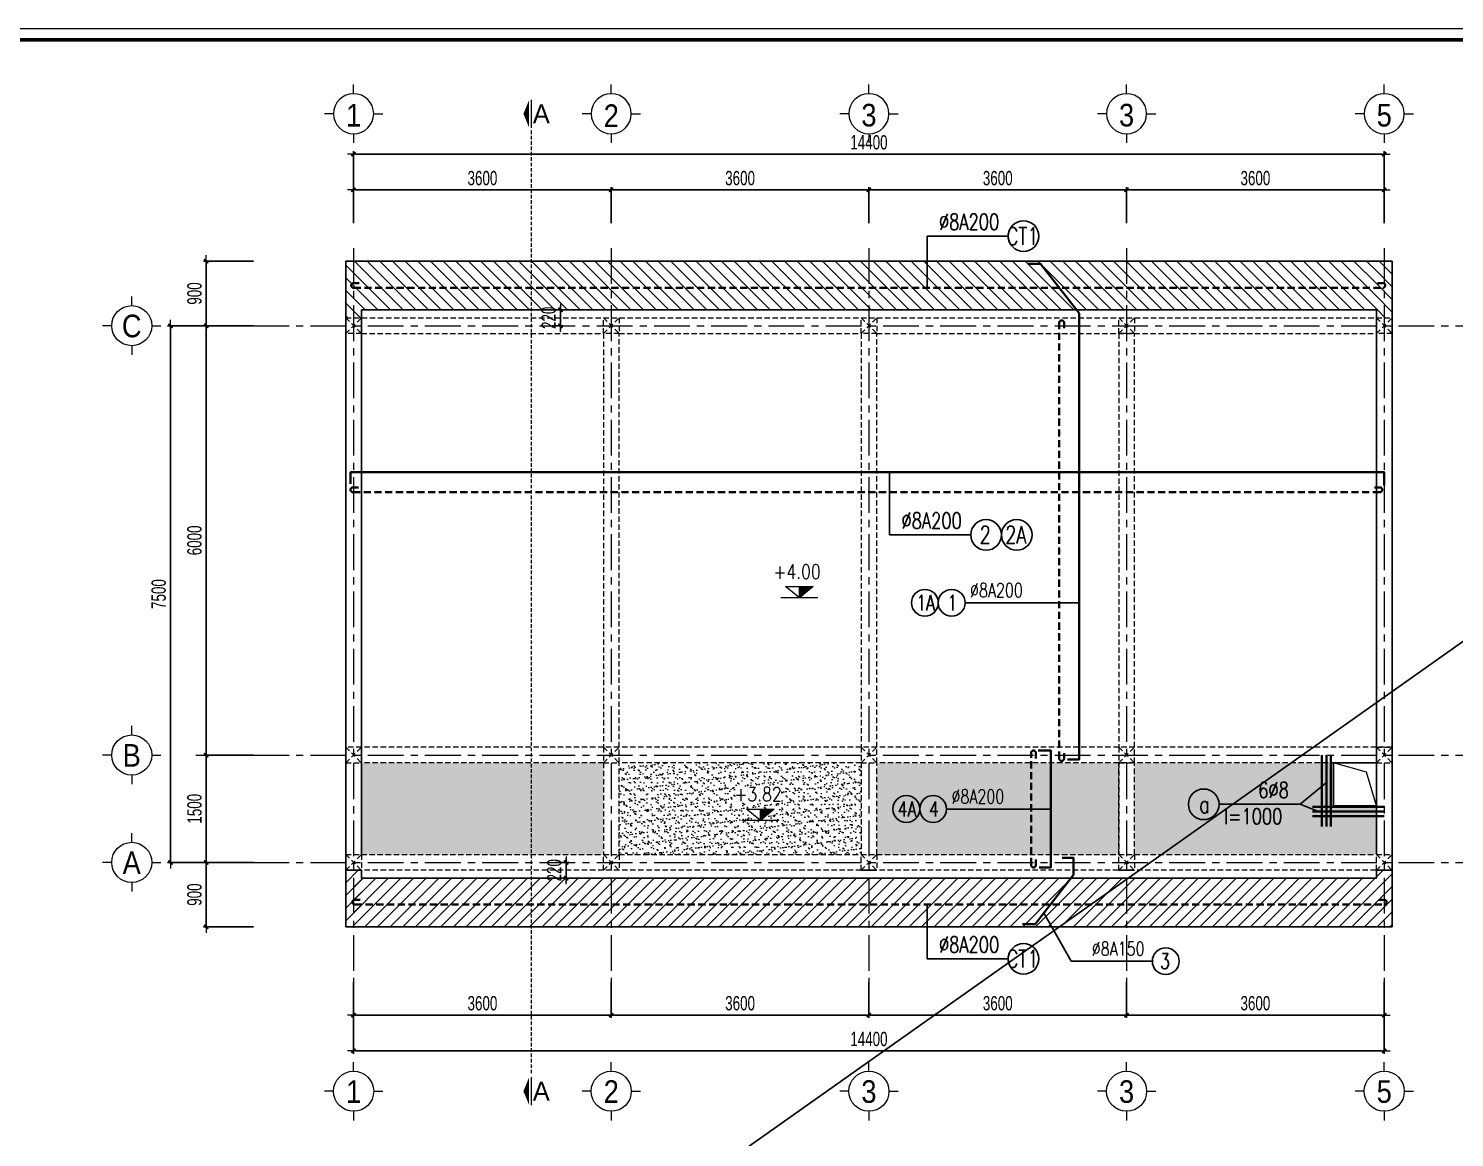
# Model space of a CAD drawing. Header units: millimetres. Extents: x -295047 to 263296, y -724756 to -308748.
# Drawn here: x 144 to 20067, y -360102 to -344605 of the extents above; entities that cross this region are included whole.
import ezdxf
from ezdxf.enums import TextEntityAlignment as Align

# ---------------------------------------------------------------- set-up
doc = ezdxf.new("R2010")
doc.units = ezdxf.units.MM
doc.header["$MEASUREMENT"] = 0
doc.header["$PDMODE"] = 32
for name, pattern in [('CENTERX2', [4, 2.5, -0.5, 0.5, -0.5]), ('DASHDOT', [1, 0.5, -0.25, 0, -0.25]), ('HIDDEN', [0.375, 0.25, -0.125])]:
    doc.linetypes.add(name, pattern=pattern)
doc.layers.get('Defpoints').update_dxf_attribs({"color": 1})
doc.layers.add('KCS_Plotter', color=11, linetype='Continuous', plot=False)
for name, color, linetype, lineweight in [('Khungten_LCDI', 7, 'Continuous', 5), ('LC Dim', 8, 'Continuous', 18), ('LC Hatch', 252, 'Continuous', 9), ('LC ISO', 153, 'Continuous', 13), ('LC Khac', 4, 'Continuous', 9), ('LC MANH DUT', 35, 'HIDDEN', 5), ('LC Net dam2', 6, 'Continuous', 40), ('LC Net manh', 219, 'Continuous', 5), ('LC Net thay', 7, 'Continuous', 25), ('LC Net truc', 79, 'DASHDOT', 13), ('LC Text1', 3, 'Continuous', 20), ('LC Text2', 7, 'Continuous', 25)]:
    doc.layers.add(name, color=color, linetype=linetype, lineweight=lineweight)
doc.styles.add('HOATBIF', font='hoatbif.shx', dxfattribs={"width": 0.7})
doc.styles.add('Khungten', font='VHAVAN.TTF', dxfattribs={"width": 0.9, "height": 5000})
doc.styles.add('LC 1', font='VHAVANB.TTF')
doc.styles.add('LC 3', font='vnsimli.shx', dxfattribs={"width": 0.75})
doc.styles.add('T1', font='Vnsimli.shx', dxfattribs={"width": 0.8})
doc.styles.add('Title', font='VHBLACK.TTF', dxfattribs={"width": 0.8})
doc.dimstyles.new('DIM CHUAN', dxfattribs={"dimscale": 60, "dimtxt": 2.5, "dimasz": 0.35, "dimexe": 0.5, "dimexo": 0, "dimgap": 0.8, "dimtad": 1, "dimdec": 0, "dimzin": 0, "dimdsep": 46, "dimtxsty": 'HOATBIF', "dimblk1": 'DOT', "dimblk2": 'DOT', "dimsah": 1, "dimcen": -1, "dimdle": 1, "dimclrd": 256, "dimclre": 256, "dimclrt": 4, "dimadec": 3, "dimazin": 2, "dimtfac": 0.333333, "dimtdec": 0, "dimtix": 1, "dimtmove": 2, "dimatfit": 3, "dimldrblk": 'DOT', "dimfxl": 1, "dimtvp": 0.833333, "dimtolj": 1, "dimtzin": 0, "dimarcsym": 0})
pattern_1 = [(45, (21000, 1e-10), (-88.388348, 88.388348), [])]
pattern_2 = [(135, (21000, 1e-10), (-88.388348, -88.388348), [])]
pattern_3 = [(37.5, (0, 0), (-3.779601, 115.609426), [0, -91.2, 0, -102, 0, -97.5]), (7.5, (0, 0), (106.1866, 169.328764), [0, -49.2, 0, -82.2, 0, -31.5]), (327.5, (-73.8, 0), (186.848512, 0.339543), [0, -30, 0, -108, 0, -141]), (317.5, (-73.8, 0), (180.367596, 52.660534), [0, -15, 0, -70.8, 0, -81])]

# ---------------------------------------------------------------- blocks, each defined once
blk = doc.blocks.new('lcdi KC')
at = {"layer": 'Defpoints', "lineweight": 0}
blk.add_lwpolyline([(-1200, -14850), (-1200, 14850), (40800, 14850), (40800, -14850)], close=True, dxfattribs=at)
at = {"layer": 'Khungten_LCDI', "color": 5, "lineweight": 60}
blk.add_lwpolyline([(0, -14650), (0, 14650), (40600, 14650), (40600, -14650)], close=True, dxfattribs=at)
at = {"color": 7, "style": 'Khungten', "width": 0.8}
for tag, p in [('REVISION', (39499, -10746)), ('NGAYHT', (39546, -11609))]:
    blk.add_attdef(tag, text='', height=200, dxfattribs=at).set_placement(p, align=Align.CENTER)
at = {"layer": 'LC Text1', "style": 'Title', "width": 1.485915}
for tag, p, p2 in [('TENBANVE1', (36913, -8886), (40339, -8886)), ('TENBANVE2', (36913, -9562), (40339, -9562))]:
    blk.add_attdef(tag, text='', height=250, dxfattribs=at).set_placement(p, p2, align=Align.FIT)
at = {"layer": 'LC Text1', "style": 'Title', "width": 0.7}
blk.add_attdef('SOBANVE', text='', height=250, dxfattribs=at).set_placement((39562, -13896), align=Align.CENTER)
blk = doc.blocks.new('DOT')
at = {"layer": 'LC Dim'}
blk.add_line((-3, 0), (3, 0), dxfattribs=at)
at = {"layer": 'LC Dim', "color": 4}
blk.add_line((-1, -1), (1, 1), dxfattribs=at)
blk.add_lwpolyline([(0.5, 1), (-1, -0.5), (-0.5, -1), (1, 0.5)], close=True, dxfattribs=at)
blk = doc.blocks.new('*D309')
at = {"layer": 'Defpoints', "color": 0, "ltscale": 2, "transparency": 16777216}
for p in [(4686, -357925), (19086, -357925), (19086, -358891)]:
    blk.add_point(p, dxfattribs=at)
at = {"layer": 'LC Dim', "lineweight": -2, "ltscale": 2, "transparency": 16777216}
for p, q in [((4686, -357925), (4686, -358931)), ((19086, -357925), (19086, -358931)), ((4714, -358891), (19058, -358891))]:
    blk.add_line(p, q, dxfattribs=at)
at = {"layer": 'LC Dim', "lineweight": -2, "ltscale": 2, "transparency": 16777216, "xscale": 28, "yscale": 28, "zscale": 28, "rotation": 180}
blk.add_blockref('DOT', (4686, -358891), dxfattribs=at)
at = {"layer": 'LC Dim', "lineweight": -2, "ltscale": 2, "transparency": 16777216, "xscale": 28, "yscale": 28, "zscale": 28}
blk.add_blockref('DOT', (19086, -358891), dxfattribs=at)
at = {"layer": 'LC Dim', "color": 4, "ltscale": 2, "transparency": 16777216, "insert": (11886, -358727), "char_height": 200, "attachment_point": 5, "style": 'HOATBIF'}
blk.add_mtext('\\A1;14400', dxfattribs=at)
blk = doc.blocks.new('_Dot')
at = {"color": 0, "linetype": 'ByBlock', "lineweight": -2}
blk.add_line((-0.5, 0), (-1, 0), dxfattribs=at)
at = {"color": 0, "linetype": 'ByBlock', "const_width": 0.5}
blk.add_lwpolyline([(-0.25, 0, 1), (0.25, 0, 1)], format="xyb", close=True, dxfattribs=at)
blk = doc.blocks.new('*D290')
at = {"layer": 'Defpoints', "color": 0, "ltscale": 2, "transparency": 16777216}
for p in [(2127, -348758), (2599, -348758), (2599, -356258)]:
    blk.add_point(p, dxfattribs=at)
at = {"layer": 'LC Dim', "lineweight": -2, "ltscale": 2, "transparency": 16777216}
for p, q in [((2599, -348758), (2087, -348758)), ((2127, -356230), (2127, -348786)), ((2599, -356258), (2087, -356258))]:
    blk.add_line(p, q, dxfattribs=at)
at = {"layer": 'LC Dim', "lineweight": -2, "ltscale": 2, "transparency": 16777216, "xscale": 28, "yscale": 28, "zscale": 28}
for p, rotation in [((2127, -348758), 90), ((2127, -356258), 270)]:
    blk.add_blockref('DOT', p, dxfattribs=dict(at, rotation=rotation))
at = {"layer": 'LC Dim', "color": 4, "ltscale": 2, "transparency": 16777216, "insert": (1963, -352508), "char_height": 200, "attachment_point": 5, "rotation": 90, "style": 'HOATBIF'}
blk.add_mtext('\\A1;7500', dxfattribs=at)
blk = doc.blocks.new('TTRUC')
at = {"layer": 'LC ISO'}
for p, q in [((0, 6.95), (0, 10.13)), ((-6.95, 0), (-10.13, 0)), ((6.95, 0), (10.13, 0)), ((0, -6.95), (0, -10.13))]:
    blk.add_line(p, q, dxfattribs=at)
at = {"layer": 'LC Net manh'}
blk.add_circle((0, 0), 6.95, dxfattribs=at)
blk = doc.blocks.new('Caodo1')
at = {"layer": 'LC Text1'}
blk.add_hatch(color=256, dxfattribs=at).paths.add_polyline_path([(0, 200), (0, 0), (243, 200)])
for p, q in [((324, 0), (-324, 0)), ((0, 0), (0, 200))]:
    blk.add_line(p, q, dxfattribs=at)
blk.add_lwpolyline([(-243, 200), (243, 200), (0, 0), (0, 0)], close=True, dxfattribs=at)
at = {"layer": 'LC Text1', "style": 'T1', "width": 0.8}
blk.add_attdef('%%P0,00', text='', height=250, dxfattribs=at).set_placement((-39, 460), align=Align.MIDDLE_CENTER)
blk = doc.blocks.new('*D291')
at = {"layer": 'Defpoints', "color": 0, "ltscale": 2, "transparency": 16777216}
for p in [(4686, -357925), (8286, -357925), (8286, -358391)]:
    blk.add_point(p, dxfattribs=at)
at = {"layer": 'LC Dim', "lineweight": -2, "ltscale": 2, "transparency": 16777216}
for p, q in [((4686, -357925), (4686, -358431)), ((8286, -357925), (8286, -358431)), ((4714, -358391), (8258, -358391))]:
    blk.add_line(p, q, dxfattribs=at)
at = {"layer": 'LC Dim', "lineweight": -2, "ltscale": 2, "transparency": 16777216, "xscale": 28, "yscale": 28, "zscale": 28, "rotation": 180}
blk.add_blockref('DOT', (4686, -358391), dxfattribs=at)
at = {"layer": 'LC Dim', "lineweight": -2, "ltscale": 2, "transparency": 16777216, "xscale": 28, "yscale": 28, "zscale": 28}
blk.add_blockref('DOT', (8286, -358391), dxfattribs=at)
at = {"layer": 'LC Dim', "color": 4, "ltscale": 2, "transparency": 16777216, "insert": (6486, -358227), "char_height": 200, "attachment_point": 5, "style": 'HOATBIF'}
blk.add_mtext('\\A1;3600', dxfattribs=at)
blk = doc.blocks.new('*D292')
at = {"layer": 'Defpoints', "color": 0, "ltscale": 2, "transparency": 16777216}
for p in [(8286, -357925), (11886, -357925), (11886, -358391)]:
    blk.add_point(p, dxfattribs=at)
at = {"layer": 'LC Dim', "lineweight": -2, "ltscale": 2, "transparency": 16777216}
for p, q in [((8286, -357925), (8286, -358431)), ((11886, -357925), (11886, -358431)), ((8314, -358391), (11858, -358391))]:
    blk.add_line(p, q, dxfattribs=at)
at = {"layer": 'LC Dim', "lineweight": -2, "ltscale": 2, "transparency": 16777216, "xscale": 28, "yscale": 28, "zscale": 28, "rotation": 180}
blk.add_blockref('DOT', (8286, -358391), dxfattribs=at)
at = {"layer": 'LC Dim', "lineweight": -2, "ltscale": 2, "transparency": 16777216, "xscale": 28, "yscale": 28, "zscale": 28}
blk.add_blockref('DOT', (11886, -358391), dxfattribs=at)
at = {"layer": 'LC Dim', "color": 4, "ltscale": 2, "transparency": 16777216, "insert": (10086, -358227), "char_height": 200, "attachment_point": 5, "style": 'HOATBIF'}
blk.add_mtext('\\A1;3600', dxfattribs=at)
blk = doc.blocks.new('*D293')
at = {"layer": 'Defpoints', "color": 0, "ltscale": 2, "transparency": 16777216}
for p in [(11886, -357925), (15486, -357925), (15486, -358391)]:
    blk.add_point(p, dxfattribs=at)
at = {"layer": 'LC Dim', "lineweight": -2, "ltscale": 2, "transparency": 16777216}
for p, q in [((11886, -357925), (11886, -358431)), ((15486, -357925), (15486, -358431)), ((11914, -358391), (15458, -358391))]:
    blk.add_line(p, q, dxfattribs=at)
at = {"layer": 'LC Dim', "lineweight": -2, "ltscale": 2, "transparency": 16777216, "xscale": 28, "yscale": 28, "zscale": 28, "rotation": 180}
blk.add_blockref('DOT', (11886, -358391), dxfattribs=at)
at = {"layer": 'LC Dim', "lineweight": -2, "ltscale": 2, "transparency": 16777216, "xscale": 28, "yscale": 28, "zscale": 28}
blk.add_blockref('DOT', (15486, -358391), dxfattribs=at)
at = {"layer": 'LC Dim', "color": 4, "ltscale": 2, "transparency": 16777216, "insert": (13686, -358227), "char_height": 200, "attachment_point": 5, "style": 'HOATBIF'}
blk.add_mtext('\\A1;3600', dxfattribs=at)
blk = doc.blocks.new('*D294')
at = {"layer": 'Defpoints', "color": 0, "ltscale": 2, "transparency": 16777216}
for p in [(2627, -348758), (3285, -348758), (3285, -354758)]:
    blk.add_point(p, dxfattribs=at)
at = {"layer": 'LC Dim', "lineweight": -2, "ltscale": 2, "transparency": 16777216}
for p, q in [((3285, -348758), (2587, -348758)), ((2627, -354730), (2627, -348786)), ((3285, -354758), (2587, -354758))]:
    blk.add_line(p, q, dxfattribs=at)
at = {"layer": 'LC Dim', "lineweight": -2, "ltscale": 2, "transparency": 16777216, "xscale": 28, "yscale": 28, "zscale": 28}
for p, rotation in [((2627, -348758), 90), ((2627, -354758), 270)]:
    blk.add_blockref('DOT', p, dxfattribs=dict(at, rotation=rotation))
at = {"layer": 'LC Dim', "color": 4, "ltscale": 2, "transparency": 16777216, "insert": (2463, -351758), "char_height": 200, "attachment_point": 5, "rotation": 90, "style": 'HOATBIF'}
blk.add_mtext('\\A1;6000', dxfattribs=at)
blk = doc.blocks.new('*D295')
at = {"layer": 'Defpoints', "color": 0, "ltscale": 2, "transparency": 16777216}
for p in [(3285, -354758), (2627, -356258), (3285, -356258)]:
    blk.add_point(p, dxfattribs=at)
at = {"layer": 'LC Dim', "lineweight": -2, "ltscale": 2, "transparency": 16777216}
for p, q in [((3285, -354758), (2587, -354758)), ((2627, -354786), (2627, -356230)), ((3285, -356258), (2587, -356258))]:
    blk.add_line(p, q, dxfattribs=at)
at = {"layer": 'LC Dim', "lineweight": -2, "ltscale": 2, "transparency": 16777216, "xscale": 28, "yscale": 28, "zscale": 28}
for p, rotation in [((2627, -354758), 90), ((2627, -356258), 270)]:
    blk.add_blockref('DOT', p, dxfattribs=dict(at, rotation=rotation))
at = {"layer": 'LC Dim', "color": 4, "ltscale": 2, "transparency": 16777216, "insert": (2463, -355508), "char_height": 200, "attachment_point": 5, "rotation": 90, "style": 'HOATBIF'}
blk.add_mtext('\\A1;1500', dxfattribs=at)
blk = doc.blocks.new('*D298')
at = {"layer": 'Defpoints', "color": 0, "ltscale": 2, "transparency": 16777216}
for p in [(2627, -347858), (3285, -347858), (3285, -348758)]:
    blk.add_point(p, dxfattribs=at)
at = {"layer": 'LC Dim', "lineweight": -2, "ltscale": 2, "transparency": 16777216}
for p, q in [((3285, -347858), (2587, -347858)), ((2627, -348730), (2627, -347886)), ((3285, -348758), (2587, -348758))]:
    blk.add_line(p, q, dxfattribs=at)
at = {"layer": 'LC Dim', "lineweight": -2, "ltscale": 2, "transparency": 16777216, "xscale": 28, "yscale": 28, "zscale": 28}
for p, rotation in [((2627, -347858), 90), ((2627, -348758), 270)]:
    blk.add_blockref('DOT', p, dxfattribs=dict(at, rotation=rotation))
at = {"layer": 'LC Dim', "color": 4, "ltscale": 2, "transparency": 16777216, "insert": (2463, -348308), "char_height": 200, "attachment_point": 5, "rotation": 90, "style": 'HOATBIF'}
blk.add_mtext('\\A1;900', dxfattribs=at)
blk = doc.blocks.new('*D301')
at = {"layer": 'Defpoints', "color": 0, "ltscale": 2, "transparency": 16777216}
for p in [(3285, -356258), (2627, -357158), (3285, -357158)]:
    blk.add_point(p, dxfattribs=at)
at = {"layer": 'LC Dim', "lineweight": -2, "ltscale": 2, "transparency": 16777216}
for p, q in [((3285, -356258), (2587, -356258)), ((2627, -356286), (2627, -357130)), ((3285, -357158), (2587, -357158))]:
    blk.add_line(p, q, dxfattribs=at)
at = {"layer": 'LC Dim', "lineweight": -2, "ltscale": 2, "transparency": 16777216, "xscale": 28, "yscale": 28, "zscale": 28}
for p, rotation in [((2627, -356258), 90), ((2627, -357158), 270)]:
    blk.add_blockref('DOT', p, dxfattribs=dict(at, rotation=rotation))
at = {"layer": 'LC Dim', "color": 4, "ltscale": 2, "transparency": 16777216, "insert": (2463, -356708), "char_height": 200, "attachment_point": 5, "rotation": 90, "style": 'HOATBIF'}
blk.add_mtext('\\A1;900', dxfattribs=at)
blk = doc.blocks.new('*D302')
at = {"layer": 'Defpoints', "color": 0, "ltscale": 2, "transparency": 16777216}
for p in [(19086, -346361), (4686, -347327), (19086, -347327)]:
    blk.add_point(p, dxfattribs=at)
at = {"layer": 'LC Dim', "lineweight": -2, "ltscale": 2, "transparency": 16777216}
for p, q in [((4686, -347327), (4686, -346321)), ((4714, -346361), (19058, -346361)), ((19086, -347327), (19086, -346321))]:
    blk.add_line(p, q, dxfattribs=at)
at = {"layer": 'LC Dim', "lineweight": -2, "ltscale": 2, "transparency": 16777216, "xscale": 28, "yscale": 28, "zscale": 28, "rotation": 180}
blk.add_blockref('DOT', (4686, -346361), dxfattribs=at)
at = {"layer": 'LC Dim', "lineweight": -2, "ltscale": 2, "transparency": 16777216, "xscale": 28, "yscale": 28, "zscale": 28}
blk.add_blockref('DOT', (19086, -346361), dxfattribs=at)
at = {"layer": 'LC Dim', "color": 4, "ltscale": 2, "transparency": 16777216, "insert": (11886, -346197), "char_height": 200, "attachment_point": 5, "style": 'HOATBIF'}
blk.add_mtext('\\A1;14400', dxfattribs=at)
blk = doc.blocks.new('*D303')
at = {"layer": 'Defpoints', "color": 0, "ltscale": 2, "transparency": 16777216}
for p in [(8286, -346861), (4686, -347327), (8286, -347327)]:
    blk.add_point(p, dxfattribs=at)
at = {"layer": 'LC Dim', "lineweight": -2, "ltscale": 2, "transparency": 16777216}
for p, q in [((4686, -347327), (4686, -346821)), ((4714, -346861), (8258, -346861)), ((8286, -347327), (8286, -346821))]:
    blk.add_line(p, q, dxfattribs=at)
at = {"layer": 'LC Dim', "lineweight": -2, "ltscale": 2, "transparency": 16777216, "xscale": 28, "yscale": 28, "zscale": 28, "rotation": 180}
blk.add_blockref('DOT', (4686, -346861), dxfattribs=at)
at = {"layer": 'LC Dim', "lineweight": -2, "ltscale": 2, "transparency": 16777216, "xscale": 28, "yscale": 28, "zscale": 28}
blk.add_blockref('DOT', (8286, -346861), dxfattribs=at)
at = {"layer": 'LC Dim', "color": 4, "ltscale": 2, "transparency": 16777216, "insert": (6486, -346697), "char_height": 200, "attachment_point": 5, "style": 'HOATBIF'}
blk.add_mtext('\\A1;3600', dxfattribs=at)
blk = doc.blocks.new('*D304')
at = {"layer": 'Defpoints', "color": 0, "ltscale": 2, "transparency": 16777216}
for p in [(11886, -346861), (8286, -347327), (11886, -347327)]:
    blk.add_point(p, dxfattribs=at)
at = {"layer": 'LC Dim', "lineweight": -2, "ltscale": 2, "transparency": 16777216}
for p, q in [((8286, -347327), (8286, -346821)), ((8314, -346861), (11858, -346861)), ((11886, -347327), (11886, -346821))]:
    blk.add_line(p, q, dxfattribs=at)
at = {"layer": 'LC Dim', "lineweight": -2, "ltscale": 2, "transparency": 16777216, "xscale": 28, "yscale": 28, "zscale": 28, "rotation": 180}
blk.add_blockref('DOT', (8286, -346861), dxfattribs=at)
at = {"layer": 'LC Dim', "lineweight": -2, "ltscale": 2, "transparency": 16777216, "xscale": 28, "yscale": 28, "zscale": 28}
blk.add_blockref('DOT', (11886, -346861), dxfattribs=at)
at = {"layer": 'LC Dim', "color": 4, "ltscale": 2, "transparency": 16777216, "insert": (10086, -346697), "char_height": 200, "attachment_point": 5, "style": 'HOATBIF'}
blk.add_mtext('\\A1;3600', dxfattribs=at)
blk = doc.blocks.new('*D305')
at = {"layer": 'Defpoints', "color": 0, "ltscale": 2, "transparency": 16777216}
for p in [(15486, -346861), (11886, -347327), (15486, -347327)]:
    blk.add_point(p, dxfattribs=at)
at = {"layer": 'LC Dim', "lineweight": -2, "ltscale": 2, "transparency": 16777216}
for p, q in [((11886, -347327), (11886, -346821)), ((11914, -346861), (15458, -346861)), ((15486, -347327), (15486, -346821))]:
    blk.add_line(p, q, dxfattribs=at)
at = {"layer": 'LC Dim', "lineweight": -2, "ltscale": 2, "transparency": 16777216, "xscale": 28, "yscale": 28, "zscale": 28, "rotation": 180}
blk.add_blockref('DOT', (11886, -346861), dxfattribs=at)
at = {"layer": 'LC Dim', "lineweight": -2, "ltscale": 2, "transparency": 16777216, "xscale": 28, "yscale": 28, "zscale": 28}
blk.add_blockref('DOT', (15486, -346861), dxfattribs=at)
at = {"layer": 'LC Dim', "color": 4, "ltscale": 2, "transparency": 16777216, "insert": (13686, -346697), "char_height": 200, "attachment_point": 5, "style": 'HOATBIF'}
blk.add_mtext('\\A1;3600', dxfattribs=at)
blk = doc.blocks.new('*D286')
at = {"layer": 'Defpoints', "color": 0, "ltscale": 2, "transparency": 16777216}
for p in [(7503, -356258), (7503, -356478), (7654, -356478)]:
    blk.add_point(p, dxfattribs=at)
at = {"layer": 'LC Dim', "lineweight": -2, "ltscale": 2, "transparency": 16777216}
for p, q in [((7654, -356230), (7654, -356202)), ((7503, -356258), (7694, -356258)), ((7654, -356258), (7654, -356478)), ((7503, -356478), (7694, -356478)), ((7654, -356506), (7654, -356534))]:
    blk.add_line(p, q, dxfattribs=at)
at = {"layer": 'LC Dim', "lineweight": -2, "ltscale": 2, "transparency": 16777216, "xscale": 28, "yscale": 28, "zscale": 28}
for p, rotation in [((7654, -356258), 270), ((7654, -356478), 90)]:
    blk.add_blockref('DOT', p, dxfattribs=dict(at, rotation=rotation))
at = {"layer": 'LC Dim', "color": 4, "ltscale": 2, "transparency": 16777216, "insert": (7490, -356368), "char_height": 200, "attachment_point": 5, "rotation": 90, "style": 'HOATBIF'}
blk.add_mtext('\\A1;220', dxfattribs=at)
blk = doc.blocks.new('*D287')
at = {"layer": 'Defpoints', "color": 0, "ltscale": 2, "transparency": 16777216}
for p in [(7459, -348538), (7575, -348538), (7459, -348758)]:
    blk.add_point(p, dxfattribs=at)
at = {"layer": 'LC Dim', "lineweight": -2, "ltscale": 2, "transparency": 16777216}
for p, q in [((7459, -348538), (7615, -348538)), ((7575, -348510), (7575, -348482)), ((7575, -348758), (7575, -348538)), ((7459, -348758), (7615, -348758)), ((7575, -348786), (7575, -348814))]:
    blk.add_line(p, q, dxfattribs=at)
at = {"layer": 'LC Dim', "lineweight": -2, "ltscale": 2, "transparency": 16777216, "xscale": 28, "yscale": 28, "zscale": 28}
for p, rotation in [((7575, -348538), 270), ((7575, -348758), 90)]:
    blk.add_blockref('DOT', p, dxfattribs=dict(at, rotation=rotation))
at = {"layer": 'LC Dim', "color": 4, "ltscale": 2, "transparency": 16777216, "insert": (7411, -348648), "char_height": 200, "attachment_point": 5, "rotation": 90, "style": 'HOATBIF'}
blk.add_mtext('\\A1;220', dxfattribs=at)
blk = doc.blocks.new('*D471')
at = {"layer": 'Defpoints', "color": 0, "ltscale": 2, "transparency": 16777216}
for p in [(15486, -357925), (19086, -357925), (19086, -358391)]:
    blk.add_point(p, dxfattribs=at)
at = {"layer": 'LC Dim', "lineweight": -2, "ltscale": 2, "transparency": 16777216}
for p, q in [((15486, -357925), (15486, -358431)), ((19086, -357925), (19086, -358431)), ((15514, -358391), (19058, -358391))]:
    blk.add_line(p, q, dxfattribs=at)
at = {"layer": 'LC Dim', "lineweight": -2, "ltscale": 2, "transparency": 16777216, "xscale": 28, "yscale": 28, "zscale": 28, "rotation": 180}
blk.add_blockref('DOT', (15486, -358391), dxfattribs=at)
at = {"layer": 'LC Dim', "lineweight": -2, "ltscale": 2, "transparency": 16777216, "xscale": 28, "yscale": 28, "zscale": 28}
blk.add_blockref('DOT', (19086, -358391), dxfattribs=at)
at = {"layer": 'LC Dim', "color": 4, "ltscale": 2, "transparency": 16777216, "insert": (17286, -358227), "char_height": 200, "attachment_point": 5, "style": 'HOATBIF'}
blk.add_mtext('\\A1;3600', dxfattribs=at)
blk = doc.blocks.new('*D470')
at = {"layer": 'Defpoints', "color": 0, "ltscale": 2, "transparency": 16777216}
for p in [(19086, -346861), (15486, -347327), (19086, -347327)]:
    blk.add_point(p, dxfattribs=at)
at = {"layer": 'LC Dim', "lineweight": -2, "ltscale": 2, "transparency": 16777216}
for p, q in [((15486, -347327), (15486, -346821)), ((15514, -346861), (19058, -346861)), ((19086, -347327), (19086, -346821))]:
    blk.add_line(p, q, dxfattribs=at)
at = {"layer": 'LC Dim', "lineweight": -2, "ltscale": 2, "transparency": 16777216, "xscale": 28, "yscale": 28, "zscale": 28, "rotation": 180}
blk.add_blockref('DOT', (15486, -346861), dxfattribs=at)
at = {"layer": 'LC Dim', "lineweight": -2, "ltscale": 2, "transparency": 16777216, "xscale": 28, "yscale": 28, "zscale": 28}
blk.add_blockref('DOT', (19086, -346861), dxfattribs=at)
at = {"layer": 'LC Dim', "color": 4, "ltscale": 2, "transparency": 16777216, "insert": (17286, -346697), "char_height": 200, "attachment_point": 5, "style": 'HOATBIF'}
blk.add_mtext('\\A1;3600', dxfattribs=at)

msp = doc.modelspace()

# ---------------------------------------------------------------- hatches: boundary and pattern name
at = {"layer": 'LC Hatch', "ltscale": 2}
h = msp.add_hatch(dxfattribs=at)
h.set_pattern_fill('ANSI31', color=256, scale=1000, angle=90)
h.set_pattern_definition(pattern_2)
h.paths.add_polyline_path([(4576, -347857.7), (4796, -347857.7), (4796, -348647.7), (4576, -348647.7)])
h = msp.add_hatch(dxfattribs=at)
h.set_pattern_fill('ANSI31', color=256, scale=1000, angle=90)
h.set_pattern_definition(pattern_2)
h.paths.add_polyline_path([(18976, -347857.7), (4576, -347857.7), (4576, -348647.7), (4796, -348537.7), (18976, -348537.7)])
h = msp.add_hatch(dxfattribs=at)
h.set_pattern_fill('ANSI31', color=256, scale=1000, angle=90)
h.set_pattern_definition(pattern_2)
h.paths.add_polyline_path([(19196, -347857.7), (18976, -347857.7), (18976, -348647.7), (19196, -348647.7)])
h = msp.add_hatch(dxfattribs=at)
h.set_pattern_fill('AR-SAND', color=256, scale=60)
h.set_pattern_definition(pattern_3)
h.paths.add_polyline_path([(18376, -354867.7), (15596, -354867.7), (15596, -356147.7), (18976, -356147.7), (18976, -355467.7), (18376, -355467.7)])
h.paths.add_polyline_path([(15376, -354867.7), (11996, -354867.7), (11996, -356147.7), (15376, -356147.7)])
h.paths.add_polyline_path([(7165.4, -354867.7), (4796, -354867.7), (4796, -356147.7), (7165.4, -356147.7)])
h.paths.add_polyline_path([(8176, -354867.7), (7165.4, -354867.7), (7165.4, -356147.7), (8176, -356147.7)])
h = msp.add_hatch(dxfattribs=at)
h.set_pattern_fill('AR-SAND', color=256, scale=60)
h.set_pattern_definition(pattern_3)
h.paths.add_polyline_path([(11776, -354867.7), (8396, -354867.7), (8396, -356147.7), (11776, -356147.7)])
h.paths.add_polyline_path([(10563.9, -355511.9), (10369.2, -355672.1), (10174.5, -355511.9)], flags=16)
h.paths.add_polyline_path([(9945.1, -355454.5), (10730.9, -355454.5), (10730.9, -355154.5), (9945.1, -355154.5)], flags=24)
h = msp.add_hatch(dxfattribs=at)
h.set_pattern_fill('ANSI31', color=256, scale=1000)
h.set_pattern_definition(pattern_1)
h.paths.add_polyline_path([(4576, -356367.7), (4796, -356367.7), (4796, -357157.7), (4576, -357157.7)])
h = msp.add_hatch(dxfattribs=at)
h.set_pattern_fill('ANSI31', color=256, scale=1000)
h.set_pattern_definition(pattern_1)
h.paths.add_polyline_path([(19196, -356367.7), (18976, -356367.7), (18976, -357157.7), (19196, -357157.7)])
h = msp.add_hatch(dxfattribs=at)
h.set_pattern_fill('ANSI31', color=256, scale=1000)
h.set_pattern_definition(pattern_1)
h.paths.add_polyline_path([(18976, -356477.7), (4576, -356477.7), (4576, -357157.7), (4796, -357157.7), (18976, -357157.7)])

# ---------------------------------------------------------------- linework, layer by layer
at = {"layer": 'KCS_Plotter', "ltscale": 2}
msp.add_line((-1304.2, -368365.3), (32295.8, -344605.3), dxfattribs=at)
at = {"layer": 'LC Hatch', "ltscale": 2}
for p, q in [((18837.8, -354995.7), (18376, -354867.7)), ((18976, -355467.7), (18837.8, -354995.7))]:
    msp.add_line(p, q, dxfattribs=at)
at = {"layer": 'LC Khac', "color": 1, "ltscale": 2}
for p, q in [((7165.4, -345602.6), (7165.4, -345990.9)), ((7165.4, -359260.4), (7165.4, -359648.7))]:
    msp.add_line(p, q, dxfattribs=at)
for points in [[(7058.1, -345796.8, 0, 377.1, 0), (7136.1, -345796.8, 220, 220, 0)], [(7058.1, -359454.6, 0, 377.1, 0), (7136.1, -359454.6, 220, 220, 0)]]:
    msp.add_lwpolyline(points, format="xyseb", dxfattribs=at)
at = {"layer": 'LC MANH DUT', "ltscale": 200}
msp.add_line((7165.4, -346029.9), (7165.4, -359225.3), dxfattribs=at)
at = {"layer": 'LC MANH DUT', "ltscale": 300}
for p, q in [((4576, -348647.7), (19196, -348647.7)), ((4576, -354867.7), (4576, -348647.7)), ((4576, -348867.7), (4796, -348647.7)), ((4576, -348647.7), (4796, -348867.7)), ((8176, -348867.7), (8396, -348647.7)), ((8176, -348647.7), (8396, -348867.7)), ((11776, -348867.7), (11996, -348647.7)), ((11776, -348647.7), (11996, -348867.7)), ((15376, -348867.7), (15596, -348647.7)), ((15376, -348647.7), (15596, -348867.7)), ((18976, -348867.7), (19196, -348647.7)), ((18976, -348647.7), (19196, -348867.7)), ((19196, -356367.7), (19196, -348647.7)), ((4796, -348867.7), (8176, -348867.7)), ((8176, -348867.7), (8176, -354647.7)), ((8396, -354647.7), (8396, -348867.7)), ((8396, -348867.7), (11776, -348867.7)), ((11776, -348867.7), (11776, -354647.7)), ((11996, -354647.7), (11996, -348867.7)), ((11996, -348867.7), (18976, -348867.7)), ((15376, -348867.7), (15376, -354647.7)), ((15596, -354647.7), (15596, -348867.7)), ((19196, -348867.7), (18976, -348867.7)), ((4576, -354647.7), (4576, -356367.7)), ((4576, -354647.7), (4796, -354867.7)), ((4576, -354867.7), (4796, -354647.7)), ((8176, -354647.7), (4796, -354647.7)), ((8176, -354647.7), (8396, -354867.7)), ((8176, -354867.7), (8396, -354647.7)), ((11776, -354647.7), (8396, -354647.7)), ((11776, -354647.7), (11996, -354867.7)), ((11776, -354867.7), (11996, -354647.7)), ((18976, -354647.7), (11996, -354647.7)), ((15376, -354647.7), (15596, -354867.7)), ((15376, -354867.7), (15596, -354647.7)), ((18976, -354647.7), (19196, -354647.7)), ((18976, -354647.7), (19196, -354867.7)), ((18976, -354867.7), (19196, -354647.7)), ((8176, -354867.7), (4796, -354867.7)), ((8176, -354867.7), (8176, -356147.7)), ((8396, -356147.7), (8396, -354867.7)), ((11776, -354867.7), (8396, -354867.7)), ((11776, -354867.7), (11776, -356147.7)), ((11996, -356147.7), (11996, -354867.7)), ((18976, -354867.7), (11996, -354867.7)), ((15376, -354867.7), (15376, -356147.7)), ((15376, -356147.7), (15376, -354867.7)), ((15596, -356147.7), (15596, -354867.7)), ((4576, -356367.7), (4796, -356147.7)), ((4576, -356147.7), (4796, -356367.7)), ((4796, -356147.7), (8176, -356147.7)), ((8176, -356367.7), (8396, -356147.7)), ((8176, -356147.7), (8396, -356367.7)), ((8396, -356147.7), (11776, -356147.7)), ((11776, -356367.7), (11996, -356147.7)), ((11776, -356147.7), (11996, -356367.7)), ((11996, -356147.7), (18976, -356147.7)), ((15376, -356367.7), (15596, -356147.7)), ((15376, -356147.7), (15596, -356367.7)), ((18976, -356367.7), (19196, -356147.7)), ((18976, -356147.7), (19196, -356367.7)), ((8176, -356367.7), (4576, -356367.7)), ((11776, -356367.7), (8396, -356367.7)), ((19196, -356367.7), (11996, -356367.7))]:
    msp.add_line(p, q, dxfattribs=at)
for points in [[(4576, -348647.7), (4796, -348647.7), (4796, -348867.7), (4576, -348867.7)], [(8176, -348647.7), (8396, -348647.7), (8396, -348867.7), (8176, -348867.7)], [(11776, -348647.7), (11996, -348647.7), (11996, -348867.7), (11776, -348867.7)], [(15376, -348647.7), (15596, -348647.7), (15596, -348867.7), (15376, -348867.7)], [(18976, -348647.7), (19196, -348647.7), (19196, -348867.7), (18976, -348867.7)], [(4576, -354867.7), (4796, -354867.7), (4796, -354647.7), (4576, -354647.7)], [(8176, -354867.7), (8396, -354867.7), (8396, -354647.7), (8176, -354647.7)], [(11776, -354867.7), (11996, -354867.7), (11996, -354647.7), (11776, -354647.7)], [(15376, -354867.7), (15596, -354867.7), (15596, -354647.7), (15376, -354647.7)], [(18976, -354867.7), (19196, -354867.7), (19196, -354647.7), (18976, -354647.7)], [(4576, -356147.7), (4796, -356147.7), (4796, -356367.7), (4576, -356367.7)], [(8176, -356147.7), (8396, -356147.7), (8396, -356367.7), (8176, -356367.7)], [(11776, -356147.7), (11996, -356147.7), (11996, -356367.7), (11776, -356367.7)], [(15376, -356147.7), (15596, -356147.7), (15596, -356367.7), (15376, -356367.7)], [(18976, -356147.7), (19196, -356147.7), (19196, -356367.7), (18976, -356367.7)]]:
    msp.add_lwpolyline(points, close=True, dxfattribs=at)
at = {"layer": 'LC Net dam2', "ltscale": 2}
for p, q in [((18213.3, -354757.7), (18213.3, -355757.7)), ((18277.2, -354757.7), (18277.2, -355757.7)), ((18341, -354757.7), (18341, -355757.7)), ((19086, -355482.4), (18086, -355482.4)), ((19086, -355546.3), (18086, -355546.3)), ((19086, -355610.1), (18086, -355610.1))]:
    msp.add_line(p, q, dxfattribs=at)
at = {"layer": 'LC Net dam2', "ltscale": 17}
for points in [[(14107.8, -347894.8), (14285.1, -347894.8), (14823.1, -348584.3), (14823.1, -354821), (14660.8, -354821)], [(4642.9, -350969.2), (4642.9, -350806.9), (19085.5, -350806.9), (19085.5, -350984.2)], [(14251.9, -354695), (14429.2, -354695), (14429.2, -354695), (14429.2, -356328.8), (14266.9, -356328.8)], [(14031, -357120.7), (14208.3, -357120.7), (14746.3, -356431.2), (14746.3, -356194.5), (14584, -356194.5)]]:
    msp.add_lwpolyline(points, dxfattribs=at)
at = {"layer": 'LC Net dam2', "linetype": 'HIDDEN', "ltscale": 400}
for points in [[(4763, -348161.5), (4686, -348161.5, 1), (4686, -348228.9), (19066.7, -348228.9, 1), (19066.7, -348161.5), (18989.6, -348161.5)], [(14612.9, -354729.4), (14612.9, -354806.4, -1), (14545.6, -354806.4), (14545.6, -348717.6, -1), (14612.9, -348717.6), (14612.9, -348794.7)], [(4753.6, -351017.1), (4676.6, -351017.1, 1), (4676.6, -351084.4), (19024.8, -351084.4, 1), (19024.8, -351017.1), (18947.8, -351017.1)], [(14219.1, -356218), (14219.1, -356295.1, -1), (14151.7, -356295.1), (14151.7, -354728.6, -1), (14219.1, -354728.6), (14219.1, -354805.7)], [(4779.2, -356779.6), (4702.2, -356779.6, 1), (4702.2, -356847), (19086, -356847, 1), (19086, -356779.6), (19008.9, -356779.6)]]:
    msp.add_lwpolyline(points, format="xyb", dxfattribs=at)
at = {"layer": 'LC Net thay'}
for p, q in [((4576, -347857.7), (19196, -347857.7)), ((4576, -347857.7), (4576, -357157.7)), ((19196, -347857.7), (19196, -357157.7)), ((4796, -348537.7), (18976, -348537.7)), ((4796, -354867.7), (4796, -348537.7)), ((18976, -348537.7), (18976, -354867.7)), ((4796, -356147.7), (4796, -354867.7)), ((18976, -354867.7), (18976, -356147.7)), ((4576, -356367.7), (4576, -356147.7)), ((19196, -356147.7), (19196, -356367.7)), ((4576, -356367.7), (4796, -356367.7)), ((4796, -356367.7), (4796, -356477.7)), ((11776, -356367.7), (11996, -356367.7)), ((15376, -356367.7), (15596, -356367.7)), ((18976, -356367.7), (19196, -356367.7)), ((18976, -356367.7), (18976, -356477.7)), ((18976, -356477.7), (4796, -356477.7)), ((19196, -357157.7), (4576, -357157.7))]:
    msp.add_line(p, q, dxfattribs=at)
at = {"layer": 'LC Net thay', "ltscale": 2}
msp.add_lwpolyline([(18976, -355467.7), (18376, -355467.7), (18376, -354867.7), (18976, -354867.7)], close=True, dxfattribs=at)
at = {"layer": 'LC Net truc', "linetype": 'CENTERX2', "ltscale": 200}
for p, q in [((4686, -347672.7), (4686, -358244.6)), ((8286, -347672.7), (8286, -358244.6)), ((11886, -347672.7), (11886, -358244.6)), ((15486, -347672.7), (15486, -358244.6)), ((19086, -347672.7), (19086, -358244.6)), ((2483.3, -348757.7), (21174, -348757.7)), ((2483.3, -354757.7), (21174, -354757.7)), ((2483.3, -356257.7), (21174, -356257.7))]:
    msp.add_line(p, q, dxfattribs=at)
at = {"layer": 'LC Text2', "ltscale": 100}
for centre, radius in [((14045.8, -347506.8), 214), ((13522.8, -351681.5), 214), ((13950.9, -351681.5), 214), ((12667.6, -352630.3), 187.3), ((13042.1, -352630.3), 187.3), ((16563.5, -355446.5), 214), ((12408.6, -355511.9), 187.3), ((12783.2, -355511.9), 187.3), ((14045.8, -357606.3), 214), ((16033.6, -357638.5), 187.3)]:
    msp.add_circle(centre, radius, dxfattribs=at)

# ---------------------------------------------------------------- block references
at = {"layer": 'LC ISO', "xscale": -40.31376784078886, "yscale": 40.31376784078886, "zscale": 40.31376784078886, "rotation": 180}
for p in [(4686, -345796.3), (8286, -345796.3), (11886, -345796.3), (15486, -345796.3), (19086, -345796.3)]:
    msp.add_blockref('TTRUC', p, dxfattribs=at)
at = {"layer": 'LC ISO', "xscale": 40.31376784078886, "yscale": 40.31376784078886, "zscale": 40.31376784078886}
for p in [(1585.8, -348757.7), (1585.8, -354757.7), (1585.8, -356257.7), (4686, -359455.9), (8286, -359455.9), (11886, -359455.9), (15486, -359455.9), (19086, -359455.9)]:
    msp.add_blockref('TTRUC', p, dxfattribs=at)
at = {"layer": 'LC Net thay', "xscale": 0.8, "yscale": 0.8, "zscale": 0.8}
msp.add_blockref('lcdi KC', (-344.2, -356485.3), dxfattribs=at)
at = {"layer": 'LC Text1'}
ref = msp.add_blockref('Caodo1', (10914.5, -352562.7), dxfattribs=dict(at, xscale=0.8, yscale=0.8, zscale=0.8))
ref.add_attrib('%%P0,00', '+4.00', dxfattribs={"layer": 'LC Text2', "color": 4, "height": 200, "style": 'T1', "width": 0.8}).set_placement((10883.2, -352195.1), align=Align.MIDDLE_CENTER)
ref = msp.add_blockref('Caodo1', (10369.2, -355672.1), dxfattribs=dict(at, xscale=0.8, yscale=0.8, zscale=0.8))
ref.add_attrib('%%P0,00', '+3.82', dxfattribs={"layer": 'LC Text2', "color": 4, "height": 200, "style": 'T1', "width": 0.8}).set_placement((10338, -355304.5), align=Align.MIDDLE_CENTER)

# ---------------------------------------------------------------- texts
at = {"ltscale": 2, "style": 'LC 1'}
for p in [(7308.4, -345796.8), (7308.4, -359454.6)]:
    msp.add_attdef('A', text='A', height=264, dxfattribs=at).set_placement(p, align=Align.MIDDLE_CENTER)
at = {"layer": 'LC Text1', "ltscale": 0.2, "style": 'LC 1', "width": 0.9}
for s, p in [('1', (4686, -346069.6)), ('2', (8286, -346075.7)), ('3', (11886, -346068)), ('3', (15486, -346068)), ('5', (19086, -346069.6)), ('c', (1585.8, -349014.5)), ('b', (1585.8, -355014.5)), ('a', (1585.8, -356514.5)), ('1', (4686, -359712.7)), ('2', (8286, -359712.7)), ('3', (11886, -359712.7)), ('3', (15486, -359712.7)), ('5', (19086, -359712.7))]:
    msp.add_text(s, height=315.7, dxfattribs=at).set_placement(p, align=Align.BOTTOM_CENTER)
at = {"layer": 'LC Text2', "linetype": 'ByBlock', "style": 'LC 3', "width": 0.75}
for s, height, p in [('%%C8A200', 222.22, (12864, -347418.1)), ('%%C8A200', 222.22, (12341, -351592.8)), ('%%C8A200', 194.44, (13298.4, -352552.7)), ('%%C8A200', 194.44, (13039.4, -355434.3)), ('%%C8A200', 222.22, (12864, -357517.6)), ('%%C8A150', 194.44, (14999.5, -357560.9))]:
    msp.add_text(s, height=height, dxfattribs=at).set_placement(p)
at = {"layer": 'LC Text2', "ltscale": 100, "style": 'LC 3', "width": 0.75}
for s, height, p in [('CT1', 244.44, (14033.7, -347506.8)), ('2', 244.4, (13510.7, -351681.5)), ('2A', 244.44, (13938.8, -351681.5)), ('1A', 213.89, (12678.2, -352630.3)), ('1', 213.9, (13052.7, -352630.3)), ('4A', 213.89, (12419.2, -355511.9)), ('4', 213.9, (12793.7, -355511.9)), ('CT1', 244.44, (14033.7, -357606.3)), ('3', 213.9, (16023, -357638.5))]:
    msp.add_text(s, height=height, dxfattribs=at).set_placement(p, align=Align.MIDDLE_CENTER)
at = {"layer": 'LC Text2', "linetype": 'ByBlock', "style": 'LC 3', "width": 0.75}
for s, p in [('6%%C8', (17324.7, -355357.8)), ('l=1000', (16848.5, -355725.9))]:
    msp.add_text(s, height=222.22, rotation=360, dxfattribs=at).set_placement(p)
at = {"layer": 'LC Text2', "ltscale": 100, "style": 'LC 3', "width": 0.75}
msp.add_text('a', height=244.4, rotation=360, dxfattribs=at).set_placement((16575.6, -355446.5), align=Align.MIDDLE_CENTER)

# ---------------------------------------------------------------- dimensions: what is measured, and where the dimension line sits
at = {"layer": 'LC Dim', "ltscale": 2}
for base, p1, p2, picture, middle in [((19086, -346361.4), (4686, -347327.4), (19086, -347327.4), '*D302', (11886, -346197.4)), ((8286, -346861.4), (4686, -347327.4), (8286, -347327.4), '*D303', (6486, -346697.4)), ((11886, -346861.4), (8286, -347327.4), (11886, -347327.4), '*D304', (10086, -346697.4)), ((15486, -346861.4), (11886, -347327.4), (15486, -347327.4), '*D305', (13686, -346697.4)), ((19086, -346861.4), (15486, -347327.4), (19086, -347327.4), '*D470', (17286, -346697.4)), ((19086, -358890.8), (4686, -357924.9), (19086, -357924.9), '*D309', (11886, -358726.8)), ((8286, -358390.8), (4686, -357924.9), (8286, -357924.9), '*D291', (6486, -358226.8)), ((11886, -358390.8), (8286, -357924.9), (11886, -357924.9), '*D292', (10086, -358226.8)), ((15486, -358390.8), (11886, -357924.9), (15486, -357924.9), '*D293', (13686, -358226.8)), ((19086, -358390.8), (15486, -357924.9), (19086, -357924.9), '*D471', (17286, -358226.8))]:
    dim = msp.add_linear_dim(base=base, p1=p1, p2=p2, dimstyle='DIM CHUAN', override={"dimscale": 80}, dxfattribs=at)
    dim.commit()
    dim.dimension.update_dxf_attribs({"geometry": picture, "text_midpoint": middle})
for base, p1, p2, picture, middle in [((2627, -347857.7), (3285.4, -348757.7), (3285.4, -347857.7), '*D298', (2463, -348307.7)), ((2127, -348757.7), (2598.8, -356257.7), (2598.8, -348757.7), '*D290', (1963, -352507.7)), ((2627, -348757.7), (3285.4, -354757.7), (3285.4, -348757.7), '*D294', (2463, -351757.7)), ((2627, -356257.7), (3285.4, -354757.7), (3285.4, -356257.7), '*D295', (2463, -355507.7)), ((2627, -357157.7), (3285.4, -356257.7), (3285.4, -357157.7), '*D301', (2463, -356707.7))]:
    dim = msp.add_linear_dim(base=base, p1=p1, p2=p2, angle=90, dimstyle='DIM CHUAN', override={"dimscale": 80}, dxfattribs=at)
    dim.commit()
    dim.dimension.update_dxf_attribs({"geometry": picture, "text_midpoint": middle})
for p1, p2, distance, picture, middle in [((7458.9, -348757.7), (7458.9, -348537.7), -116, '*D287', (7410.9, -348647.7)), ((7503.4, -356257.7), (7503.4, -356477.7), 150.7, '*D286', (7490.1, -356367.7))]:
    dim = msp.add_aligned_dim(p1=p1, p2=p2, distance=distance, dimstyle='DIM CHUAN', override={"dimscale": 80}, dxfattribs=at)
    dim.commit()
    dim.dimension.update_dxf_attribs({"geometry": picture, "text_midpoint": middle})

# ---------------------------------------------------------------- leaders
for points in [[(12697.9, -348229.2), (12697.9, -347506.8), (13831.8, -347506.8)], [(12174.9, -350806.9), (12174.9, -351681.5), (13308.8, -351681.5)], [(12174.9, -351084.4), (12174.9, -351681.5), (13308.8, -351681.5)], [(14545.6, -352630.3), (14190.5, -352630.3), (13229.4, -352630.3)], [(14823.1, -352630.3), (14190.5, -352630.3), (13229.4, -352630.3)], [(18277.2, -355142.4), (17911.4, -355446.5), (16777.6, -355446.5)], [(14151.1, -355511.9), (13873, -355511.9), (12970.4, -355511.9)], [(14429.2, -355511.9), (13873, -355511.9), (13156, -355511.9)], [(18165.2, -355546.3), (17911.4, -355446.5)], [(12697.9, -356847), (12697.9, -357606.3), (13831.8, -357606.3)], [(14330.2, -356964.4), (14712.5, -357638.5), (15846.3, -357638.5)]]:
    msp.add_leader(points, dimstyle='DIM CHUAN', dxfattribs=at)

doc.saveas('drawing.dxf')
